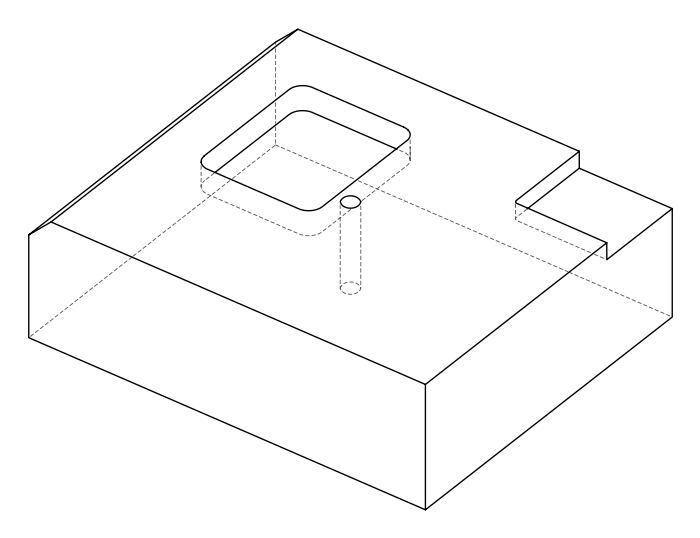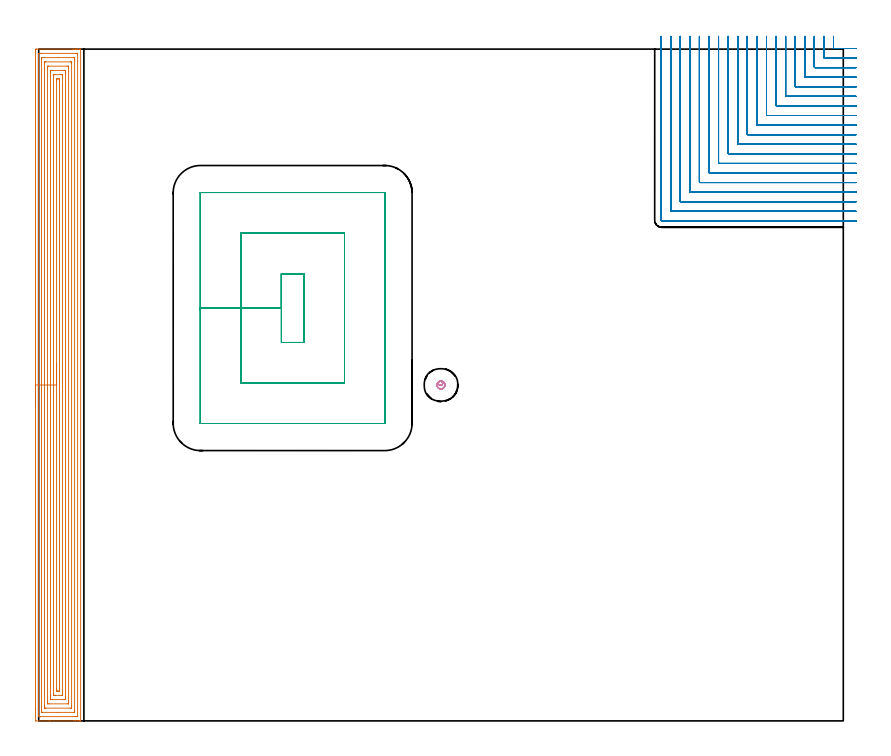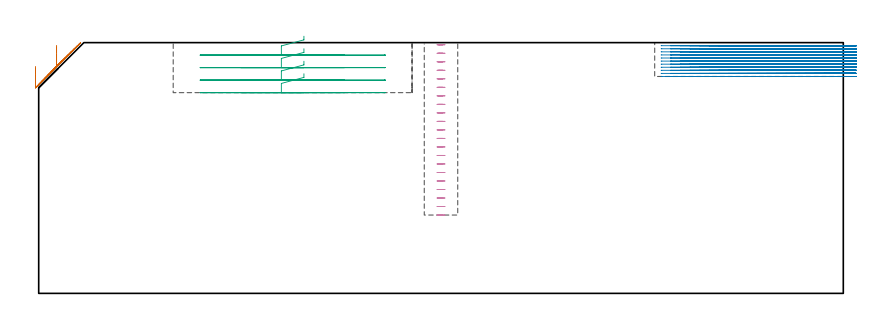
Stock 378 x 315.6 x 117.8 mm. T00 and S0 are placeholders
(PLAN: 4 operations, 3 tool changes, 74 min)
(1 AREA_MILL | FG_CHAMFER_SURFACE | UGT0205_001 | 20.51 min | 70911 mm3)
(2 MILL_CORNER_NOTCH_RECTANGULAR | CORNER_NOTCH_RECTANGULAR | UGT0201_014 | Follow Part, ap 1.5, ae 75% | 45.36 min | 117898 mm3)
(3 MILL_RECTANGULAR_POCKET | POCKET_RECTANGULAR_STRAIGHT | UGT0201_109 | Follow Part, ap 6.35, ae 75% | 6.6 min | 349789 mm3)
(4 MILL_BLIND_HOLE_FROM_SOLID_MATERIAL | STEP1POCKET | NXT0201_011 | Spiral | 1.51 min | 15700 mm3)
(TOOL UGT0205_001 | Chamfer Mill 20 x 3 x 45 deg. | D20 FL50 Z2)
(TOOL UGT0201_014 | End mill 6 mm | D6 FL24 Z4)
(TOOL UGT0201_109 | End Mill 25.4 mm | D25.4 FL25 Z2)
(TOOL NXT0201_011 | ENDMILL 12mm [2P460-1200-NA 1630] | D12 FL38 Z6)
(OP 1 AREA_MILL)
G17 G21 G94 G90
T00 M6
G54
G17 G0 G90 X-1.5 Y147.8 S1061 M3
G43 Z127.8 H0
Z106.6
G94 G1 Y147.838 Z105.728 F250.
Y147.952 Z104.864
Y148.141 Z104.012
Y148.403 Z103.18
Y148.737 Z102.374
Y149.14 Z101.6
Y149.608 Z100.864
Y150.14 Z100.172
Y150.729 Z99.529
Y151.372 Z98.94
Y152.064 Z98.408
Y152.8 Z97.94
Y153.574 Z97.537
Y154.38 Z97.203
Y155.212 Z96.941
Y156.063 Z96.752
Y156.928 Z96.638
Y157.8 Z96.6
Y314.556
X-1.499 Y314.985 Z96.601
X-1.495 Y315.444 Z96.603
X-1.492 Y315.591 Z96.606
X-1.042 Y315.6 Z97.055
X15.989 Z114.085
X16.596 Z114.69
X17.147 Z115.243
X17.478 Z115.574
X18.029 Z116.125
X18.36 Z116.455
X19.023 Z117.123
X19.356 Z117.455
X19.694 Y315.593 Z117.785
X19.697 Y315.592 Z117.788
X19.7 Y315.432 Z117.8
Y0.168
X19.697 Y0.007 Z117.788
X19.694 Y0. Z117.784
X19.356 Z117.455
X19.023 Z117.123
X18.36 Z116.455
X17.147 Z115.243
X16.596 Z114.69
X5.164 Z103.261
X-1.318 Y0.001 Z96.779
X-1.492 Y0.01 Z96.606
X-1.499 Y0.184 Z96.599
X-1.5 Y5.527 Z96.6
Y157.8
X-0.086 Z98.014
X-0.085 Y313.506 Z98.015
X-0.084 Y313.557 Z98.016
X-0.082 Y313.581 Z98.018
X-0.08 Y313.587 Z98.02
X-0.069 Y313.59 Z98.031
X0.328 Y313.598 Z98.428
X0.722 Y313.6 Z98.822
X1.208 Z99.308
X17.478 Y313.599 Z115.578
X17.968 Y313.597 Z116.068
X18.183 Y313.59 Z116.283
X18.279 Y313.571 Z116.379
X18.284 Y313.276 Z116.384
X18.285 Y313.199 Z116.385
Y2.094
X18.284 Y2.043 Z116.384
X18.282 Y2.019 Z116.382
X18.28 Y2.013 Z116.38
X18.268 Y2.01 Z116.368
X17.872 Y2.002 Z115.972
X17.478 Y2. Z115.578
X16.992 Z115.092
X0.722 Y2.001 Z98.822
X0.232 Y2.003 Z98.332
X0.017 Y2.01 Z98.117
X-0.079 Y2.029 Z98.021
X-0.085 Y2.324 Z98.015
Y2.401
X-0.086 Y157.8 Z98.014
X1.328 Z99.428
X1.329 Y310.798 Z99.429
X1.331 Y311.413 Z99.431
X1.334 Y311.552 Z99.434
X1.335 Y311.58 Z99.435
X1.359 Y311.59 Z99.459
X1.423 Y311.597 Z99.523
X1.604 Y311.599 Z99.704
X9.356 Y311.6 Z107.456
X16.596 Y311.599 Z114.696
X16.781 Y311.597 Z114.881
X16.833 Y311.594 Z114.933
X16.861 Y311.59 Z114.961
X16.865 Y311.578 Z114.965
X16.868 Y311.506 Z114.968
X16.87 Y311.413 Z114.97
X16.871 Y311.135 Z114.971
X16.872 Y310.52 Z114.972
X16.871 Y4.801 Z114.971
X16.869 Y4.187 Z114.969
X16.866 Y4.048 Z114.966
X16.865 Y4.02 Z114.965
X16.841 Y4.01 Z114.941
X16.777 Y4.004 Z114.877
X16.596 Y4.001 Z114.696
X8.843 Y4. Z106.943
X1.604 Y4.001 Z99.704
X1.419 Y4.003 Z99.519
X1.367 Y4.006 Z99.467
X1.339 Y4.01 Z99.439
X1.335 Y4.022 Z99.435
X1.332 Y4.094 Z99.432
X1.33 Y4.187 Z99.43
X1.329 Y4.465 Z99.429
X1.328 Y5.08 Z99.428
Y157.8
X2.743 Z100.843
Y308.734
X2.746 Y309.363 Z100.846
X2.75 Y309.574 Z100.85
X2.757 Y309.591 Z100.857
X2.78 Y309.594 Z100.88
X2.833 Y309.598 Z100.933
X2.94 Y309.6 Z101.04
X3.368 Z101.468
X14.859 Z112.959
X15.264 Y309.59 Z113.364
X15.45 Y309.581 Z113.55
X15.452 Y309.474 Z113.552
X15.457 Y308.995 Z113.557
Y6.866
X15.454 Y6.237 Z113.554
X15.45 Y6.025 Z113.55
X15.443 Y6.009 Z113.543
X15.42 Y6.006 Z113.52
X15.367 Y6.002 Z113.467
X15.26 Y6. Z113.36
X14.832 Z112.932
X3.341 Z101.441
X2.936 Y6.01 Z101.036
X2.749 Y6.019 Z100.849
X2.747 Y6.126 Z100.847
X2.743 Y6.605 Z100.843
Y157.8
X4.157 Z102.257
Y307.041
X4.158 Y307.135 Z102.258
X4.164 Y307.322 Z102.264
X4.176 Y307.59 Z102.276
X4.249 Y307.594 Z102.349
X4.488 Y307.599 Z102.588
X13.307 Y307.6 Z111.407
X13.951 Y307.593 Z112.051
X14.035 Y307.59 Z112.135
X14.041 Y307.229 Z112.141
X14.043 Y307.041 Z112.143
Y8.559
X14.042 Y8.465 Z112.142
X14.036 Y8.278 Z112.136
X14.024 Y8.01 Z112.124
X13.951 Y8.006 Z112.051
X13.712 Y8.001 Z111.812
X4.893 Y8. Z102.993
X4.249 Y8.007 Z102.349
X4.164 Y8.01 Z102.264
X4.159 Y8.371 Z102.259
X4.157 Y8.559 Z102.257
Y157.8
X5.571 Z103.671
Y304.268
X5.573 Y304.714 Z103.673
X5.578 Y305.161 Z103.678
X5.587 Y305.593 Z103.687
X6.013 Y305.597 Z104.113
X6.462 Y305.6 Z104.562
X11.754 Y305.599 Z109.854
X12.187 Y305.595 Z110.287
X12.613 Y305.59 Z110.713
X12.622 Y305.161 Z110.722
X12.627 Y304.716 Z110.727
X12.629 Y304.268 Z110.729
Y303.82
Y11.332
X12.627 Y10.886 Z110.727
X12.622 Y10.439 Z110.722
X12.613 Y10.007 Z110.713
X12.187 Y10.003 Z110.287
X11.737 Y10. Z109.837
X6.446 Y10.001 Z104.546
X6.013 Y10.004 Z104.113
X5.587 Y10.01 Z103.687
X5.578 Y10.439 Z103.678
X5.573 Y10.884 Z103.673
X5.571 Y11.332 Z103.671
Y11.779
Y157.8
X6.985 Z105.085
X6.986 Y303.284 Z105.086
X6.987 Y303.375 Z105.087
X6.992 Y303.574 Z105.092
X6.994 Y303.59 Z105.094
X7.067 Y303.595 Z105.167
X7.185 Y303.598 Z105.285
X7.333 Y303.6 Z105.433
X7.555 Z105.655
X10.201 Z108.301
X11.083 Z109.183
X11.163 Y303.598 Z109.263
X11.184 Y303.595 Z109.284
X11.202 Y303.591 Z109.302
X11.208 Y303.559 Z109.308
X11.213 Y303.468 Z109.313
X11.214 Y303.375 Z109.314
Y12.316
X11.213 Y12.225 Z109.313
X11.208 Y12.026 Z109.308
X11.206 Y12.01 Z109.306
X11.133 Y12.005 Z109.233
X11.015 Y12.002 Z109.115
X10.867 Y12. Z108.967
X10.645 Z108.745
X7.999 Z106.099
X7.117 Z105.217
X7.037 Y12.002 Z105.137
X7.016 Y12.005 Z105.116
X6.998 Y12.009 Z105.098
X6.992 Y12.041 Z105.092
X6.987 Y12.132 Z105.087
X6.986 Y12.225 Z105.086
X6.985 Y157.8 Z105.085
X8.4 Z106.5
Y300.696
X8.401 Y300.957 Z106.501
X8.407 Y301.589 Z106.507
X8.648 Y301.6 Z106.748
X8.659 Z106.759
X9.53 Z107.63
X9.541 Z107.641
X9.793 Y301.589 Z107.893
X9.797 Y301.329 Z107.897
X9.8 Y300.696 Z107.9
Y300.433
Y14.904
X9.799 Y14.643 Z107.899
X9.793 Y14.011 Z107.893
X9.552 Y14. Z107.652
X9.541 Z107.641
X8.67 Z106.77
X8.659 Z106.759
X8.407 Y14.011 Z106.507
X8.402 Y14.271 Z106.502
X8.4 Y14.904 Z106.5
X8.399 Y15.167 Z106.499
X8.4 Y157.8 Z106.5
Y158.672 Z106.538
Y159.536 Z106.651
Y160.388 Z106.84
Y161.22 Z107.103
Y162.026 Z107.436
Y162.8 Z107.839
Y163.536 Z108.308
Y164.228 Z108.839
Y164.871 Z109.428
Y165.46 Z110.072
Y165.991 Z110.764
Y166.46 Z111.5
Y166.863 Z112.273
Y167.197 Z113.079
Y167.459 Z113.911
Y167.648 Z114.763
Y167.762 Z115.628
Y167.8 Z116.5
G0 Z127.8
M5
M2
(OP 2 MILL_CORNER_NOTCH_RECTANGULAR)
G17 G21 G94 G90
T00 M6
G54
G17 G0 G90 X373.4 Y321.6 S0 M3
G43 Z127.8 H0
Z116.354
G94 G1 Y318.6 F250.
Y316.195 F500.
G3 X373.695 Y315.9 R0.3
G1 X380.985
X383.985 F250.
G0 Z127.8
X368.9 Y321.6
Z116.354
G1 Y318.6
Y311.695 F500.
G3 X369.195 Y311.4 R0.3
G1 X381.
X384. F250.
G0 Z127.8
X364.4 Y321.6
Z116.354
G1 Y318.6
Y307.195 F500.
G3 X364.695 Y306.9 R0.3
G1 X381.
X384. F250.
G0 Z127.8
X359.9 Y321.6
Z116.354
G1 Y318.6
Y302.695 F500.
G3 X360.195 Y302.4 R0.3
G1 X381.
X384. F250.
G0 Z127.8
X355.4 Y321.6
Z116.354
G1 Y318.6
Y298.196 F500.
G3 X355.696 Y297.9 R0.3
G1 X381.
X384. F250.
G0 Z127.8
X350.9 Y321.6
Z116.354
G1 Y318.6
Y293.696 F500.
G3 X351.196 Y293.4 R0.3
G1 X381.
X384. F250.
G0 Z127.8
X346.4 Y321.6
Z116.354
G1 Y318.6
Y289.196 F500.
G3 X346.696 Y288.9 R0.3
G1 X381.
X384. F250.
G0 Z127.8
X341.9 Y321.6
Z116.354
G1 Y318.6
Y284.696 F500.
G3 X342.196 Y284.4 R0.3
G1 X381.
X384. F250.
G0 Z127.8
X337.4 Y321.6
Z116.354
G1 Y318.6
Y280.196 F500.
G3 X337.696 Y279.9 R0.3
G1 X381.
X384. F250.
G0 Z127.8
X332.9 Y321.6
Z116.354
G1 Y318.6
Y275.696 F500.
G3 X333.196 Y275.4 R0.3
G1 X381.
X384. F250.
G0 Z127.8
X328.4 Y321.6
Z116.354
G1 Y318.6
Y271.197 F500.
G3 X328.697 Y270.9 R0.3
G1 X381.
X384. F250.
G0 Z127.8
X323.9 Y321.6
Z116.354
G1 Y318.6
Y266.697 F500.
G3 X324.197 Y266.4 R0.3
G1 X381.
X384. F250.
G0 Z127.8
X319.4 Y321.6
Z116.354
G1 Y318.6
Y262.197 F500.
G3 X319.697 Y261.9 R0.3
G1 X381.
X384. F250.
G0 Z127.8
X314.9 Y321.6
Z116.354
G1 Y318.6
Y257.697 F500.
G3 X315.197 Y257.4 R0.3
G1 X381.
X384. F250.
G0 Z127.8
X310.4 Y321.6
Z116.354
G1 Y318.6
Y253.197 F500.
G3 X310.697 Y252.9 R0.3
G1 X381.
X384. F250.
G0 Z127.8
X305.9 Y321.6
Z116.354
G1 Y318.6
Y248.697 F500.
G3 X306.197 Y248.4 R0.3
G1 X381.
X384. F250.
G0 Z127.8
X301.4 Y321.6
Z116.354
G1 Y318.6
Y244.197 F500.
G3 X301.697 Y243.9 R0.3
G1 X381.
X384. F250.
G0 Z127.8
X296.9 Y321.6
Z116.354
G1 Y318.6
Y239.697 F500.
G3 X297.197 Y239.4 R0.3
G1 X381.
X384. F250.
G0 Z127.8
X292.4 Y321.6
Z116.354
G1 Y318.6
Y235.198 F500.
G3 X292.698 Y234.9 R0.3
G1 X381.
X384. F250.
G0 Z127.8
X373.4 Y321.6
Z114.909
G1 Y318.6
Y316.195 F500.
G3 X373.695 Y315.9 R0.3
G1 X380.985
X383.985 F250.
G0 Z127.8
X368.9 Y321.6
Z114.909
G1 Y318.6
Y311.695 F500.
G3 X369.195 Y311.4 R0.3
G1 X381.
X384. F250.
G0 Z127.8
X364.4 Y321.6
Z114.909
G1 Y318.6
Y307.195 F500.
G3 X364.695 Y306.9 R0.3
G1 X381.
X384. F250.
G0 Z127.8
X359.9 Y321.6
Z114.909
G1 Y318.6
Y302.695 F500.
G3 X360.195 Y302.4 R0.3
G1 X381.
X384. F250.
G0 Z127.8
X355.4 Y321.6
Z114.909
G1 Y318.6
Y298.196 F500.
G3 X355.696 Y297.9 R0.3
G1 X381.
X384. F250.
G0 Z127.8
X350.9 Y321.6
Z114.909
G1 Y318.6
Y293.696 F500.
G3 X351.196 Y293.4 R0.3
G1 X381.
X384. F250.
G0 Z127.8
X346.4 Y321.6
Z114.909
G1 Y318.6
Y289.196 F500.
G3 X346.696 Y288.9 R0.3
G1 X381.
X384. F250.
G0 Z127.8
X341.9 Y321.6
Z114.909
G1 Y318.6
Y284.696 F500.
G3 X342.196 Y284.4 R0.3
G1 X381.
X384. F250.
G0 Z127.8
X337.4 Y321.6
Z114.909
G1 Y318.6
Y280.196 F500.
G3 X337.696 Y279.9 R0.3
G1 X381.
X384. F250.
G0 Z127.8
X332.9 Y321.6
Z114.909
G1 Y318.6
Y275.696 F500.
G3 X333.196 Y275.4 R0.3
G1 X381.
X384. F250.
G0 Z127.8
X328.4 Y321.6
Z114.909
G1 Y318.6
Y271.197 F500.
G3 X328.697 Y270.9 R0.3
G1 X381.
X384. F250.
G0 Z127.8
X323.9 Y321.6
Z114.909
G1 Y318.6
Y266.697 F500.
G3 X324.197 Y266.4 R0.3
G1 X381.
X384. F250.
G0 Z127.8
X319.4 Y321.6
Z114.909
G1 Y318.6
Y262.197 F500.
G3 X319.697 Y261.9 R0.3
G1 X381.
X384. F250.
G0 Z127.8
X314.9 Y321.6
Z114.909
G1 Y318.6
Y257.697 F500.
G3 X315.197 Y257.4 R0.3
G1 X381.
X384. F250.
G0 Z127.8
X310.4 Y321.6
Z114.909
G1 Y318.6
Y253.197 F500.
G3 X310.697 Y252.9 R0.3
G1 X381.
X384. F250.
G0 Z127.8
X305.9 Y321.6
Z114.909
G1 Y318.6
Y248.697 F500.
G3 X306.197 Y248.4 R0.3
G1 X381.
X384. F250.
G0 Z127.8
X301.4 Y321.6
Z114.909
G1 Y318.6
Y244.197 F500.
G3 X301.697 Y243.9 R0.3
G1 X381.
X384. F250.
G0 Z127.8
X296.9 Y321.6
Z114.909
G1 Y318.6
Y239.697 F500.
G3 X297.197 Y239.4 R0.3
G1 X381.
X384. F250.
G0 Z127.8
X292.4 Y321.6
Z114.909
G1 Y318.6
Y235.198 F500.
G3 X292.698 Y234.9 R0.3
G1 X381.
X384. F250.
G0 Z127.8
X373.4 Y321.6
Z113.464
G1 Y318.6
Y316.195 F500.
G3 X373.695 Y315.9 R0.3
G1 X380.985
X383.985 F250.
G0 Z127.8
X368.9 Y321.6
Z113.464
G1 Y318.6
Y311.695 F500.
G3 X369.195 Y311.4 R0.3
G1 X381.
X384. F250.
G0 Z127.8
X364.4 Y321.6
Z113.464
G1 Y318.6
Y307.195 F500.
G3 X364.695 Y306.9 R0.3
G1 X381.
X384. F250.
G0 Z127.8
X359.9 Y321.6
Z113.464
G1 Y318.6
Y302.695 F500.
G3 X360.195 Y302.4 R0.3
G1 X381.
X384. F250.
G0 Z127.8
X355.4 Y321.6
Z113.464
G1 Y318.6
Y298.196 F500.
G3 X355.696 Y297.9 R0.3
G1 X381.
X384. F250.
G0 Z127.8
X350.9 Y321.6
Z113.464
G1 Y318.6
Y293.696 F500.
G3 X351.196 Y293.4 R0.3
G1 X381.
X384. F250.
G0 Z127.8
X346.4 Y321.6
Z113.464
G1 Y318.6
Y289.196 F500.
G3 X346.696 Y288.9 R0.3
G1 X381.
X384. F250.
G0 Z127.8
X341.9 Y321.6
Z113.464
G1 Y318.6
Y284.696 F500.
G3 X342.196 Y284.4 R0.3
G1 X381.
X384. F250.
G0 Z127.8
X337.4 Y321.6
Z113.464
G1 Y318.6
Y280.196 F500.
G3 X337.696 Y279.9 R0.3
G1 X381.
X384. F250.
G0 Z127.8
X332.9 Y321.6
Z113.464
G1 Y318.6
Y275.696 F500.
G3 X333.196 Y275.4 R0.3
G1 X381.
X384. F250.
G0 Z127.8
X328.4 Y321.6
Z113.464
G1 Y318.6
Y271.197 F500.
G3 X328.697 Y270.9 R0.3
G1 X381.
X384. F250.
G0 Z127.8
X323.9 Y321.6
Z113.464
G1 Y318.6
Y266.697 F500.
G3 X324.197 Y266.4 R0.3
G1 X381.
X384. F250.
G0 Z127.8
X319.4 Y321.6
Z113.464
G1 Y318.6
Y262.197 F500.
G3 X319.697 Y261.9 R0.3
G1 X381.
X384. F250.
G0 Z127.8
X314.9 Y321.6
Z113.464
G1 Y318.6
Y257.697 F500.
G3 X315.197 Y257.4 R0.3
G1 X381.
X384. F250.
G0 Z127.8
X310.4 Y321.6
Z113.464
G1 Y318.6
Y253.197 F500.
G3 X310.697 Y252.9 R0.3
G1 X381.
X384. F250.
G0 Z127.8
X305.9 Y321.6
Z113.464
G1 Y318.6
Y248.697 F500.
G3 X306.197 Y248.4 R0.3
G1 X381.
X384. F250.
G0 Z127.8
X301.4 Y321.6
Z113.464
G1 Y318.6
Y244.197 F500.
G3 X301.697 Y243.9 R0.3
G1 X381.
X384. F250.
G0 Z127.8
X296.9 Y321.6
Z113.464
G1 Y318.6
Y239.697 F500.
G3 X297.197 Y239.4 R0.3
G1 X381.
X384. F250.
G0 Z127.8
X292.4 Y321.6
Z113.464
G1 Y318.6
Y235.198 F500.
G3 X292.698 Y234.9 R0.3
G1 X381.
X384. F250.
G0 Z127.8
X373.4 Y321.6
Z112.018
G1 Y318.6
Y316.195 F500.
G3 X373.695 Y315.9 R0.3
G1 X380.985
X383.985 F250.
G0 Z127.8
X368.9 Y321.6
Z112.018
G1 Y318.6
Y311.695 F500.
G3 X369.195 Y311.4 R0.3
G1 X381.
X384. F250.
G0 Z127.8
X364.4 Y321.6
Z112.018
G1 Y318.6
Y307.195 F500.
G3 X364.695 Y306.9 R0.3
G1 X381.
X384. F250.
G0 Z127.8
X359.9 Y321.6
Z112.018
G1 Y318.6
Y302.695 F500.
G3 X360.195 Y302.4 R0.3
G1 X381.
X384. F250.
G0 Z127.8
X355.4 Y321.6
Z112.018
G1 Y318.6
Y298.196 F500.
G3 X355.696 Y297.9 R0.3
G1 X381.
X384. F250.
G0 Z127.8
X350.9 Y321.6
Z112.018
G1 Y318.6
Y293.696 F500.
G3 X351.196 Y293.4 R0.3
G1 X381.
X384. F250.
G0 Z127.8
X346.4 Y321.6
Z112.018
G1 Y318.6
Y289.196 F500.
G3 X346.696 Y288.9 R0.3
G1 X381.
X384. F250.
G0 Z127.8
X341.9 Y321.6
Z112.018
G1 Y318.6
Y284.696 F500.
G3 X342.196 Y284.4 R0.3
G1 X381.
X384. F250.
G0 Z127.8
X337.4 Y321.6
Z112.018
G1 Y318.6
Y280.196 F500.
G3 X337.696 Y279.9 R0.3
G1 X381.
X384. F250.
G0 Z127.8
X332.9 Y321.6
Z112.018
G1 Y318.6
Y275.696 F500.
G3 X333.196 Y275.4 R0.3
G1 X381.
X384. F250.
G0 Z127.8
X328.4 Y321.6
Z112.018
G1 Y318.6
Y271.197 F500.
G3 X328.697 Y270.9 R0.3
G1 X381.
X384. F250.
G0 Z127.8
X323.9 Y321.6
Z112.018
G1 Y318.6
Y266.697 F500.
G3 X324.197 Y266.4 R0.3
G1 X381.
X384. F250.
G0 Z127.8
X319.4 Y321.6
Z112.018
G1 Y318.6
Y262.197 F500.
G3 X319.697 Y261.9 R0.3
G1 X381.
X384. F250.
G0 Z127.8
X314.9 Y321.6
Z112.018
G1 Y318.6
Y257.697 F500.
G3 X315.197 Y257.4 R0.3
G1 X381.
X384. F250.
G0 Z127.8
X310.4 Y321.6
Z112.018
G1 Y318.6
Y253.197 F500.
G3 X310.697 Y252.9 R0.3
G1 X381.
X384. F250.
G0 Z127.8
X305.9 Y321.6
Z112.018
G1 Y318.6
Y248.697 F500.
G3 X306.197 Y248.4 R0.3
G1 X381.
X384. F250.
G0 Z127.8
X301.4 Y321.6
Z112.018
G1 Y318.6
Y244.197 F500.
G3 X301.697 Y243.9 R0.3
G1 X381.
X384. F250.
G0 Z127.8
X296.9 Y321.6
Z112.018
G1 Y318.6
Y239.697 F500.
G3 X297.197 Y239.4 R0.3
G1 X381.
X384. F250.
G0 Z127.8
X292.4 Y321.6
Z112.018
G1 Y318.6
Y235.198 F500.
G3 X292.698 Y234.9 R0.3
G1 X381.
X384. F250.
G0 Z127.8
X373.4 Y321.6
Z110.573
G1 Y318.6
Y316.195 F500.
G3 X373.695 Y315.9 R0.3
G1 X380.985
X383.985 F250.
G0 Z127.8
X368.9 Y321.6
Z110.573
G1 Y318.6
Y311.695 F500.
G3 X369.195 Y311.4 R0.3
G1 X381.
X384. F250.
G0 Z127.8
X364.4 Y321.6
Z110.573
G1 Y318.6
Y307.195 F500.
G3 X364.695 Y306.9 R0.3
G1 X381.
X384. F250.
G0 Z127.8
X359.9 Y321.6
Z110.573
G1 Y318.6
Y302.695 F500.
G3 X360.195 Y302.4 R0.3
G1 X381.
X384. F250.
G0 Z127.8
X355.4 Y321.6
Z110.573
G1 Y318.6
Y298.196 F500.
G3 X355.696 Y297.9 R0.3
G1 X381.
X384. F250.
G0 Z127.8
X350.9 Y321.6
Z110.573
G1 Y318.6
Y293.696 F500.
G3 X351.196 Y293.4 R0.3
G1 X381.
X384. F250.
G0 Z127.8
X346.4 Y321.6
Z110.573
G1 Y318.6
Y289.196 F500.
G3 X346.696 Y288.9 R0.3
G1 X381.
X384. F250.
G0 Z127.8
X341.9 Y321.6
Z110.573
G1 Y318.6
Y284.696 F500.
G3 X342.196 Y284.4 R0.3
G1 X381.
X384. F250.
G0 Z127.8
X337.4 Y321.6
Z110.573
G1 Y318.6
Y280.196 F500.
G3 X337.696 Y279.9 R0.3
G1 X381.
X384. F250.
G0 Z127.8
X332.9 Y321.6
Z110.573
G1 Y318.6
Y275.696 F500.
G3 X333.196 Y275.4 R0.3
G1 X381.
X384. F250.
G0 Z127.8
X328.4 Y321.6
Z110.573
G1 Y318.6
Y271.197 F500.
G3 X328.697 Y270.9 R0.3
G1 X381.
X384. F250.
G0 Z127.8
X323.9 Y321.6
Z110.573
G1 Y318.6
Y266.697 F500.
G3 X324.197 Y266.4 R0.3
G1 X381.
X384. F250.
G0 Z127.8
X319.4 Y321.6
Z110.573
G1 Y318.6
Y262.197 F500.
G3 X319.697 Y261.9 R0.3
G1 X381.
X384. F250.
G0 Z127.8
X314.9 Y321.6
Z110.573
G1 Y318.6
Y257.697 F500.
G3 X315.197 Y257.4 R0.3
G1 X381.
X384. F250.
G0 Z127.8
X310.4 Y321.6
Z110.573
G1 Y318.6
Y253.197 F500.
G3 X310.697 Y252.9 R0.3
G1 X381.
X384. F250.
G0 Z127.8
X305.9 Y321.6
Z110.573
G1 Y318.6
Y248.697 F500.
G3 X306.197 Y248.4 R0.3
G1 X381.
X384. F250.
G0 Z127.8
X301.4 Y321.6
Z110.573
G1 Y318.6
Y244.197 F500.
G3 X301.697 Y243.9 R0.3
G1 X381.
X384. F250.
G0 Z127.8
X296.9 Y321.6
Z110.573
G1 Y318.6
Y239.697 F500.
G3 X297.197 Y239.4 R0.3
G1 X381.
X384. F250.
G0 Z127.8
X292.4 Y321.6
Z110.573
G1 Y318.6
Y235.198 F500.
G3 X292.698 Y234.9 R0.3
G1 X381.
X384. F250.
G0 Z127.8
X373.4 Y321.6
Z109.127
G1 Y318.6
Y316.195 F500.
G3 X373.695 Y315.9 R0.3
G1 X380.985
X383.985 F250.
G0 Z127.8
X368.9 Y321.6
Z109.127
G1 Y318.6
Y311.695 F500.
G3 X369.195 Y311.4 R0.3
G1 X381.
X384. F250.
G0 Z127.8
X364.4 Y321.6
Z109.127
G1 Y318.6
Y307.195 F500.
G3 X364.695 Y306.9 R0.3
G1 X381.
X384. F250.
G0 Z127.8
X359.9 Y321.6
Z109.127
G1 Y318.6
Y302.695 F500.
G3 X360.195 Y302.4 R0.3
G1 X381.
X384. F250.
G0 Z127.8
X355.4 Y321.6
Z109.127
G1 Y318.6
Y298.196 F500.
G3 X355.696 Y297.9 R0.3
G1 X381.
X384. F250.
G0 Z127.8
X350.9 Y321.6
Z109.127
G1 Y318.6
Y293.696 F500.
G3 X351.196 Y293.4 R0.3
G1 X381.
X384. F250.
G0 Z127.8
X346.4 Y321.6
Z109.127
G1 Y318.6
Y289.196 F500.
G3 X346.696 Y288.9 R0.3
G1 X381.
X384. F250.
G0 Z127.8
X341.9 Y321.6
Z109.127
G1 Y318.6
Y284.696 F500.
G3 X342.196 Y284.4 R0.3
G1 X381.
X384. F250.
G0 Z127.8
X337.4 Y321.6
Z109.127
G1 Y318.6
Y280.196 F500.
G3 X337.696 Y279.9 R0.3
G1 X381.
X384. F250.
G0 Z127.8
X332.9 Y321.6
Z109.127
G1 Y318.6
Y275.696 F500.
G3 X333.196 Y275.4 R0.3
G1 X381.
X384. F250.
G0 Z127.8
X328.4 Y321.6
Z109.127
G1 Y318.6
Y271.197 F500.
G3 X328.697 Y270.9 R0.3
G1 X381.
X384. F250.
G0 Z127.8
X323.9 Y321.6
Z109.127
G1 Y318.6
Y266.697 F500.
G3 X324.197 Y266.4 R0.3
G1 X381.
X384. F250.
G0 Z127.8
X319.4 Y321.6
Z109.127
G1 Y318.6
Y262.197 F500.
G3 X319.697 Y261.9 R0.3
G1 X381.
X384. F250.
G0 Z127.8
X314.9 Y321.6
Z109.127
G1 Y318.6
Y257.697 F500.
G3 X315.197 Y257.4 R0.3
G1 X381.
X384. F250.
G0 Z127.8
X310.4 Y321.6
Z109.127
G1 Y318.6
Y253.197 F500.
G3 X310.697 Y252.9 R0.3
G1 X381.
X384. F250.
G0 Z127.8
X305.9 Y321.6
Z109.127
G1 Y318.6
Y248.697 F500.
G3 X306.197 Y248.4 R0.3
G1 X381.
X384. F250.
G0 Z127.8
X301.4 Y321.6
Z109.127
G1 Y318.6
Y244.197 F500.
G3 X301.697 Y243.9 R0.3
G1 X381.
X384. F250.
G0 Z127.8
X296.9 Y321.6
Z109.127
G1 Y318.6
Y239.697 F500.
G3 X297.197 Y239.4 R0.3
G1 X381.
X384. F250.
G0 Z127.8
X292.4 Y321.6
Z109.127
G1 Y318.6
Y235.198 F500.
G3 X292.698 Y234.9 R0.3
G1 X381.
X384. F250.
G0 Z127.8
X373.4 Y321.6
Z107.682
G1 Y318.6
Y316.195 F500.
G3 X373.695 Y315.9 R0.3
G1 X380.985
X383.985 F250.
G0 Z127.8
X368.9 Y321.6
Z107.682
G1 Y318.6
Y311.695 F500.
G3 X369.195 Y311.4 R0.3
G1 X381.
X384. F250.
G0 Z127.8
X364.4 Y321.6
Z107.682
G1 Y318.6
Y307.195 F500.
G3 X364.695 Y306.9 R0.3
G1 X381.
X384. F250.
G0 Z127.8
X359.9 Y321.6
Z107.682
G1 Y318.6
Y302.695 F500.
G3 X360.195 Y302.4 R0.3
G1 X381.
X384. F250.
G0 Z127.8
X355.4 Y321.6
Z107.682
G1 Y318.6
Y298.196 F500.
G3 X355.696 Y297.9 R0.3
G1 X381.
X384. F250.
G0 Z127.8
X350.9 Y321.6
Z107.682
G1 Y318.6
Y293.696 F500.
G3 X351.196 Y293.4 R0.3
G1 X381.
X384. F250.
G0 Z127.8
X346.4 Y321.6
Z107.682
G1 Y318.6
Y289.196 F500.
G3 X346.696 Y288.9 R0.3
G1 X381.
X384. F250.
G0 Z127.8
X341.9 Y321.6
Z107.682
G1 Y318.6
Y284.696 F500.
G3 X342.196 Y284.4 R0.3
G1 X381.
X384. F250.
G0 Z127.8
X337.4 Y321.6
Z107.682
G1 Y318.6
Y280.196 F500.
G3 X337.696 Y279.9 R0.3
G1 X381.
X384. F250.
G0 Z127.8
X332.9 Y321.6
Z107.682
G1 Y318.6
Y275.696 F500.
G3 X333.196 Y275.4 R0.3
G1 X381.
X384. F250.
G0 Z127.8
X328.4 Y321.6
Z107.682
G1 Y318.6
Y271.197 F500.
G3 X328.697 Y270.9 R0.3
G1 X381.
X384. F250.
G0 Z127.8
X323.9 Y321.6
Z107.682
G1 Y318.6
Y266.697 F500.
G3 X324.197 Y266.4 R0.3
G1 X381.
X384. F250.
G0 Z127.8
X319.4 Y321.6
Z107.682
G1 Y318.6
Y262.197 F500.
G3 X319.697 Y261.9 R0.3
G1 X381.
X384. F250.
G0 Z127.8
X314.9 Y321.6
Z107.682
G1 Y318.6
Y257.697 F500.
G3 X315.197 Y257.4 R0.3
G1 X381.
X384. F250.
G0 Z127.8
X310.4 Y321.6
Z107.682
G1 Y318.6
Y253.197 F500.
G3 X310.697 Y252.9 R0.3
G1 X381.
X384. F250.
G0 Z127.8
X305.9 Y321.6
Z107.682
G1 Y318.6
Y248.697 F500.
G3 X306.197 Y248.4 R0.3
G1 X381.
X384. F250.
G0 Z127.8
X301.4 Y321.6
Z107.682
G1 Y318.6
Y244.197 F500.
G3 X301.697 Y243.9 R0.3
G1 X381.
X384. F250.
G0 Z127.8
X296.9 Y321.6
Z107.682
G1 Y318.6
Y239.697 F500.
G3 X297.197 Y239.4 R0.3
G1 X381.
X384. F250.
G0 Z127.8
X292.4 Y321.6
Z107.682
G1 Y318.6
Y235.198 F500.
G3 X292.698 Y234.9 R0.3
G1 X381.
X384. F250.
G0 Z127.8
X373.4 Y321.6
Z106.236
G1 Y318.6
Y316.195 F500.
G3 X373.695 Y315.9 R0.3
G1 X380.985
X383.985 F250.
G0 Z127.8
X368.9 Y321.6
Z106.236
G1 Y318.6
Y311.695 F500.
G3 X369.195 Y311.4 R0.3
G1 X381.
X384. F250.
G0 Z127.8
X364.4 Y321.6
Z106.236
G1 Y318.6
Y307.195 F500.
G3 X364.695 Y306.9 R0.3
G1 X381.
X384. F250.
G0 Z127.8
X359.9 Y321.6
Z106.236
G1 Y318.6
Y302.695 F500.
G3 X360.195 Y302.4 R0.3
G1 X381.
X384. F250.
G0 Z127.8
X355.4 Y321.6
Z106.236
G1 Y318.6
Y298.196 F500.
G3 X355.696 Y297.9 R0.3
G1 X381.
X384. F250.
G0 Z127.8
X350.9 Y321.6
Z106.236
G1 Y318.6
Y293.696 F500.
G3 X351.196 Y293.4 R0.3
G1 X381.
X384. F250.
G0 Z127.8
X346.4 Y321.6
Z106.236
G1 Y318.6
Y289.196 F500.
G3 X346.696 Y288.9 R0.3
G1 X381.
X384. F250.
G0 Z127.8
X341.9 Y321.6
Z106.236
G1 Y318.6
Y284.696 F500.
G3 X342.196 Y284.4 R0.3
G1 X381.
X384. F250.
G0 Z127.8
X337.4 Y321.6
Z106.236
G1 Y318.6
Y280.196 F500.
G3 X337.696 Y279.9 R0.3
G1 X381.
X384. F250.
G0 Z127.8
X332.9 Y321.6
Z106.236
G1 Y318.6
Y275.696 F500.
G3 X333.196 Y275.4 R0.3
G1 X381.
X384. F250.
G0 Z127.8
X328.4 Y321.6
Z106.236
G1 Y318.6
Y271.197 F500.
G3 X328.697 Y270.9 R0.3
G1 X381.
X384. F250.
G0 Z127.8
X323.9 Y321.6
Z106.236
G1 Y318.6
Y266.697 F500.
G3 X324.197 Y266.4 R0.3
G1 X381.
X384. F250.
G0 Z127.8
X319.4 Y321.6
Z106.236
G1 Y318.6
Y262.197 F500.
G3 X319.697 Y261.9 R0.3
G1 X381.
X384. F250.
G0 Z127.8
X314.9 Y321.6
Z106.236
G1 Y318.6
Y257.697 F500.
G3 X315.197 Y257.4 R0.3
G1 X381.
X384. F250.
G0 Z127.8
X310.4 Y321.6
Z106.236
G1 Y318.6
Y253.197 F500.
G3 X310.697 Y252.9 R0.3
G1 X381.
X384. F250.
G0 Z127.8
X305.9 Y321.6
Z106.236
G1 Y318.6
Y248.697 F500.
G3 X306.197 Y248.4 R0.3
G1 X381.
X384. F250.
G0 Z127.8
X301.4 Y321.6
Z106.236
G1 Y318.6
Y244.197 F500.
G3 X301.697 Y243.9 R0.3
G1 X381.
X384. F250.
G0 Z127.8
X296.9 Y321.6
Z106.236
G1 Y318.6
Y239.697 F500.
G3 X297.197 Y239.4 R0.3
G1 X381.
X384. F250.
G0 Z127.8
X292.4 Y321.6
Z106.236
G1 Y318.6
Y235.198 F500.
G3 X292.698 Y234.9 R0.3
G1 X381.
X384. F250.
G0 Z127.8
X373.4 Y321.6
Z104.791
G1 Y318.6
Y316.195 F500.
G3 X373.695 Y315.9 R0.3
G1 X380.985
X383.985 F250.
G0 Z127.8
X368.9 Y321.6
Z104.791
G1 Y318.6
Y311.695 F500.
G3 X369.195 Y311.4 R0.3
G1 X381.
X384. F250.
G0 Z127.8
X364.4 Y321.6
Z104.791
G1 Y318.6
Y307.195 F500.
G3 X364.695 Y306.9 R0.3
G1 X381.
X384. F250.
G0 Z127.8
X359.9 Y321.6
Z104.791
G1 Y318.6
Y302.695 F500.
G3 X360.195 Y302.4 R0.3
G1 X381.
X384. F250.
G0 Z127.8
X355.4 Y321.6
Z104.791
G1 Y318.6
Y298.196 F500.
G3 X355.696 Y297.9 R0.3
G1 X381.
X384. F250.
G0 Z127.8
X350.9 Y321.6
Z104.791
G1 Y318.6
Y293.696 F500.
G3 X351.196 Y293.4 R0.3
G1 X381.
X384. F250.
G0 Z127.8
X346.4 Y321.6
Z104.791
G1 Y318.6
Y289.196 F500.
G3 X346.696 Y288.9 R0.3
G1 X381.
X384. F250.
G0 Z127.8
X341.9 Y321.6
Z104.791
G1 Y318.6
Y284.696 F500.
G3 X342.196 Y284.4 R0.3
G1 X381.
X384. F250.
G0 Z127.8
X337.4 Y321.6
Z104.791
G1 Y318.6
Y280.196 F500.
G3 X337.696 Y279.9 R0.3
G1 X381.
X384. F250.
G0 Z127.8
X332.9 Y321.6
Z104.791
G1 Y318.6
Y275.696 F500.
G3 X333.196 Y275.4 R0.3
G1 X381.
X384. F250.
G0 Z127.8
X328.4 Y321.6
Z104.791
G1 Y318.6
Y271.197 F500.
G3 X328.697 Y270.9 R0.3
G1 X381.
X384. F250.
G0 Z127.8
X323.9 Y321.6
Z104.791
G1 Y318.6
Y266.697 F500.
G3 X324.197 Y266.4 R0.3
G1 X381.
X384. F250.
G0 Z127.8
X319.4 Y321.6
Z104.791
G1 Y318.6
Y262.197 F500.
G3 X319.697 Y261.9 R0.3
G1 X381.
X384. F250.
G0 Z127.8
X314.9 Y321.6
Z104.791
G1 Y318.6
Y257.697 F500.
G3 X315.197 Y257.4 R0.3
G1 X381.
X384. F250.
G0 Z127.8
X310.4 Y321.6
Z104.791
G1 Y318.6
Y253.197 F500.
G3 X310.697 Y252.9 R0.3
G1 X381.
X384. F250.
G0 Z127.8
X305.9 Y321.6
Z104.791
G1 Y318.6
Y248.697 F500.
G3 X306.197 Y248.4 R0.3
G1 X381.
X384. F250.
G0 Z127.8
X301.4 Y321.6
Z104.791
G1 Y318.6
Y244.197 F500.
G3 X301.697 Y243.9 R0.3
G1 X381.
X384. F250.
G0 Z127.8
X296.9 Y321.6
Z104.791
G1 Y318.6
Y239.697 F500.
G3 X297.197 Y239.4 R0.3
G1 X381.
X384. F250.
G0 Z127.8
X292.4 Y321.6
Z104.791
G1 Y318.6
Y235.198 F500.
G3 X292.698 Y234.9 R0.3
G1 X381.
X384. F250.
G0 Z127.8
X373.4 Y321.6
Z103.345
G1 Y318.6
Y316.195 F500.
G3 X373.695 Y315.9 R0.3
G1 X380.985
X383.985 F250.
G0 Z127.8
X368.9 Y321.6
Z103.345
G1 Y318.6
Y311.695 F500.
G3 X369.195 Y311.4 R0.3
G1 X381.
X384. F250.
G0 Z127.8
X364.4 Y321.6
Z103.345
G1 Y318.6
Y307.195 F500.
G3 X364.695 Y306.9 R0.3
G1 X381.
X384. F250.
G0 Z127.8
X359.9 Y321.6
Z103.345
G1 Y318.6
Y302.695 F500.
G3 X360.195 Y302.4 R0.3
G1 X381.
X384. F250.
G0 Z127.8
X355.4 Y321.6
Z103.345
G1 Y318.6
Y298.196 F500.
G3 X355.696 Y297.9 R0.3
G1 X381.
X384. F250.
G0 Z127.8
X350.9 Y321.6
Z103.345
G1 Y318.6
Y293.696 F500.
G3 X351.196 Y293.4 R0.3
G1 X381.
X384. F250.
G0 Z127.8
X346.4 Y321.6
Z103.345
G1 Y318.6
Y289.196 F500.
G3 X346.696 Y288.9 R0.3
G1 X381.
X384. F250.
G0 Z127.8
X341.9 Y321.6
Z103.345
G1 Y318.6
Y284.696 F500.
G3 X342.196 Y284.4 R0.3
G1 X381.
X384. F250.
G0 Z127.8
X337.4 Y321.6
Z103.345
G1 Y318.6
Y280.196 F500.
G3 X337.696 Y279.9 R0.3
G1 X381.
X384. F250.
G0 Z127.8
X332.9 Y321.6
Z103.345
G1 Y318.6
Y275.696 F500.
G3 X333.196 Y275.4 R0.3
G1 X381.
X384. F250.
G0 Z127.8
X328.4 Y321.6
Z103.345
G1 Y318.6
Y271.197 F500.
G3 X328.697 Y270.9 R0.3
G1 X381.
X384. F250.
G0 Z127.8
X323.9 Y321.6
Z103.345
G1 Y318.6
Y266.697 F500.
G3 X324.197 Y266.4 R0.3
G1 X381.
X384. F250.
G0 Z127.8
X319.4 Y321.6
Z103.345
G1 Y318.6
Y262.197 F500.
G3 X319.697 Y261.9 R0.3
G1 X381.
X384. F250.
G0 Z127.8
X314.9 Y321.6
Z103.345
G1 Y318.6
Y257.697 F500.
G3 X315.197 Y257.4 R0.3
G1 X381.
X384. F250.
G0 Z127.8
X310.4 Y321.6
Z103.345
G1 Y318.6
Y253.197 F500.
G3 X310.697 Y252.9 R0.3
G1 X381.
X384. F250.
G0 Z127.8
X305.9 Y321.6
Z103.345
G1 Y318.6
Y248.697 F500.
G3 X306.197 Y248.4 R0.3
G1 X381.
X384. F250.
G0 Z127.8
X301.4 Y321.6
Z103.345
G1 Y318.6
Y244.197 F500.
G3 X301.697 Y243.9 R0.3
G1 X381.
X384. F250.
G0 Z127.8
X296.9 Y321.6
Z103.345
G1 Y318.6
Y239.697 F500.
G3 X297.197 Y239.4 R0.3
G1 X381.
X384. F250.
G0 Z127.8
X292.4 Y321.6
Z103.345
G1 Y318.6
Y235.198 F500.
G3 X292.698 Y234.9 R0.3
G1 X381.
X384. F250.
G0 Z127.8
X373.4 Y321.6
Z101.9
G1 Y318.6
Y316.195 F500.
G3 X373.695 Y315.9 R0.3
G1 X380.985
X383.985 F250.
G0 Z127.8
X368.9 Y321.6
Z101.9
G1 Y318.6
Y311.695 F500.
G3 X369.195 Y311.4 R0.3
G1 X381.
X384. F250.
G0 Z127.8
X364.4 Y321.6
Z101.9
G1 Y318.6
Y307.195 F500.
G3 X364.695 Y306.9 R0.3
G1 X381.
X384. F250.
G0 Z127.8
X359.9 Y321.6
Z101.9
G1 Y318.6
Y302.695 F500.
G3 X360.195 Y302.4 R0.3
G1 X381.
X384. F250.
G0 Z127.8
X355.4 Y321.6
Z101.9
G1 Y318.6
Y298.196 F500.
G3 X355.696 Y297.9 R0.3
G1 X381.
X384. F250.
G0 Z127.8
X350.9 Y321.6
Z101.9
G1 Y318.6
Y293.696 F500.
G3 X351.196 Y293.4 R0.3
G1 X381.
X384. F250.
G0 Z127.8
X346.4 Y321.6
Z101.9
G1 Y318.6
Y289.196 F500.
G3 X346.696 Y288.9 R0.3
G1 X381.
X384. F250.
G0 Z127.8
X341.9 Y321.6
Z101.9
G1 Y318.6
Y284.696 F500.
G3 X342.196 Y284.4 R0.3
G1 X381.
X384. F250.
G0 Z127.8
X337.4 Y321.6
Z101.9
G1 Y318.6
Y280.196 F500.
G3 X337.696 Y279.9 R0.3
G1 X381.
X384. F250.
G0 Z127.8
X332.9 Y321.6
Z101.9
G1 Y318.6
Y275.696 F500.
G3 X333.196 Y275.4 R0.3
G1 X381.
X384. F250.
G0 Z127.8
X328.4 Y321.6
Z101.9
G1 Y318.6
Y271.197 F500.
G3 X328.697 Y270.9 R0.3
G1 X381.
X384. F250.
G0 Z127.8
X323.9 Y321.6
Z101.9
G1 Y318.6
Y266.697 F500.
G3 X324.197 Y266.4 R0.3
G1 X381.
X384. F250.
G0 Z127.8
X319.4 Y321.6
Z101.9
G1 Y318.6
Y262.197 F500.
G3 X319.697 Y261.9 R0.3
G1 X381.
X384. F250.
G0 Z127.8
X314.9 Y321.6
Z101.9
G1 Y318.6
Y257.697 F500.
G3 X315.197 Y257.4 R0.3
G1 X381.
X384. F250.
G0 Z127.8
X310.4 Y321.6
Z101.9
G1 Y318.6
Y253.197 F500.
G3 X310.697 Y252.9 R0.3
G1 X381.
X384. F250.
G0 Z127.8
X305.9 Y321.6
Z101.9
G1 Y318.6
Y248.697 F500.
G3 X306.197 Y248.4 R0.3
G1 X381.
X384. F250.
G0 Z127.8
X301.4 Y321.6
Z101.9
G1 Y318.6
Y244.197 F500.
G3 X301.697 Y243.9 R0.3
G1 X381.
X384. F250.
G0 Z127.8
X296.9 Y321.6
Z101.9
G1 Y318.6
Y239.697 F500.
G3 X297.197 Y239.4 R0.3
G1 X381.
X384. F250.
G0 Z127.8
X292.4 Y321.6
Z101.9
G1 Y318.6
Y235.198 F500.
G3 X292.698 Y234.9 R0.3
G1 X381.
X384. F250.
G0 Z127.8
M5
M2
(OP 3 MILL_RECTANGULAR_POCKET)
G17 G21 G94 G90
T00 M6
G54
G17 G0 G90 X124.6 Y203.728 S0 M3
G43 Z127.8 H0
Z120.8
G94 G1 Y210.1 Z119.093 F250.
X114. Z116.252
Y193.95 Z111.925
Y177.8 F500.
X124.6
Y210.1
X114.
Y193.95
X94.95
Y158.75
X143.65
Y229.15
X94.95
Y193.95
X75.9
Y139.8
X75.905 Y139.745
X75.945 Y139.705
X76. Y139.7
X162.6
X162.655 Y139.705
X162.695 Y139.745
X162.7 Y139.8
Y248.1
X162.695 Y248.155
X162.655 Y248.195
X162.6 Y248.2
X76.
X75.945 Y248.195
X75.905 Y248.155
X75.9 Y248.1
Y193.95
Y192.95
G0 X124.6 Y203.728 Z114.925
G1 Y210.1 Z113.218 F250.
X114. Z110.377
Y193.95 Z106.05
Y177.8 F500.
X124.6
Y210.1
X114.
Y193.95
X94.95
Y158.75
X143.65
Y229.15
X94.95
Y193.95
X75.9
Y139.8
X75.905 Y139.745
X75.945 Y139.705
X76. Y139.7
X162.6
X162.655 Y139.705
X162.695 Y139.745
X162.7 Y139.8
Y248.1
X162.695 Y248.155
X162.655 Y248.195
X162.6 Y248.2
X76.
X75.945 Y248.195
X75.905 Y248.155
X75.9 Y248.1
Y193.95
Y192.95
G0 X124.6 Y203.728 Z109.05
G1 Y210.1 Z107.343 F250.
X114. Z104.502
Y193.95 Z100.175
Y177.8 F500.
X124.6
Y210.1
X114.
Y193.95
X94.95
Y158.75
X143.65
Y229.15
X94.95
Y193.95
X75.9
Y139.8
X75.905 Y139.745
X75.945 Y139.705
X76. Y139.7
X162.6
X162.655 Y139.705
X162.695 Y139.745
X162.7 Y139.8
Y248.1
X162.695 Y248.155
X162.655 Y248.195
X162.6 Y248.2
X76.
X75.945 Y248.195
X75.905 Y248.155
X75.9 Y248.1
Y193.95
Y192.95
G0 X124.6 Y203.728 Z103.175
G1 Y210.1 Z101.468 F250.
X114. Z98.627
Y193.95 Z94.3
Y177.8 F500.
X124.6
Y210.1
X114.
Y193.95
X94.95
Y158.75
X143.65
Y229.15
X94.95
Y193.95
X75.9
Y139.8
X75.905 Y139.745
X75.945 Y139.705
X76. Y139.7
X162.6
X162.655 Y139.705
X162.695 Y139.745
X162.7 Y139.8
Y248.1
X162.695 Y248.155
X162.655 Y248.195
X162.6 Y248.2
X76.
X75.945 Y248.195
X75.905 Y248.155
X75.9 Y248.1
Y193.95
Y192.95
G0 Z127.8
M5
M2
(OP 4 MILL_BLIND_HOLE_FROM_SOLID_MATERIAL)
G17 G21 G94 G90
T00 M6
G54
G17 G0 G90 X189. Y157.8 S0 M3
G43 Z127.8 H1
Z116.8
G94 G3 X189.754 Y158.896 R0.807 F250.
X188.337 Y159.527 R1.096
X187.273 Y157.137 R1.85
X188.337 Y159.527 R-1.85
X187.805 Y158.332 R0.925
X189. Y157.8 R0.925
G0 Z112.8
G3 X189.754 Y158.896 R0.807
X188.337 Y159.527 R1.096
X187.273 Y157.137 R1.85
X188.337 Y159.527 R-1.85
X187.805 Y158.332 R0.925
X189. Y157.8 R0.925
G0 Z108.8
G3 X189.754 Y158.896 R0.807
X188.337 Y159.527 R1.096
X187.273 Y157.137 R1.85
X188.337 Y159.527 R-1.85
X187.805 Y158.332 R0.925
X189. Y157.8 R0.925
G0 Z104.8
G3 X189.754 Y158.896 R0.807
X188.337 Y159.527 R1.096
X187.273 Y157.137 R1.85
X188.337 Y159.527 R-1.85
X187.805 Y158.332 R0.925
X189. Y157.8 R0.925
G0 Z100.8
G3 X189.754 Y158.896 R0.807
X188.337 Y159.527 R1.096
X187.273 Y157.137 R1.85
X188.337 Y159.527 R-1.85
X187.805 Y158.332 R0.925
X189. Y157.8 R0.925
G0 Z96.8
G3 X189.754 Y158.896 R0.807
X188.337 Y159.527 R1.096
X187.273 Y157.137 R1.85
X188.337 Y159.527 R-1.85
X187.805 Y158.332 R0.925
X189. Y157.8 R0.925
G0 Z92.8
G3 X189.754 Y158.896 R0.807
X188.337 Y159.527 R1.096
X187.273 Y157.137 R1.85
X188.337 Y159.527 R-1.85
X187.805 Y158.332 R0.925
X189. Y157.8 R0.925
G0 Z88.8
G3 X189.754 Y158.896 R0.807
X188.337 Y159.527 R1.096
X187.273 Y157.137 R1.85
X188.337 Y159.527 R-1.85
X187.805 Y158.332 R0.925
X189. Y157.8 R0.925
G0 Z84.8
G3 X189.754 Y158.896 R0.807
X188.337 Y159.527 R1.096
X187.273 Y157.137 R1.85
X188.337 Y159.527 R-1.85
X187.805 Y158.332 R0.925
X189. Y157.8 R0.925
G0 Z80.8
G3 X189.754 Y158.896 R0.807
X188.337 Y159.527 R1.096
X187.273 Y157.137 R1.85
X188.337 Y159.527 R-1.85
X187.805 Y158.332 R0.925
X189. Y157.8 R0.925
G0 Z76.8
G3 X189.754 Y158.896 R0.807
X188.337 Y159.527 R1.096
X187.273 Y157.137 R1.85
X188.337 Y159.527 R-1.85
X187.805 Y158.332 R0.925
X189. Y157.8 R0.925
G0 Z72.8
G3 X189.754 Y158.896 R0.807
X188.337 Y159.527 R1.096
X187.273 Y157.137 R1.85
X188.337 Y159.527 R-1.85
X187.805 Y158.332 R0.925
X189. Y157.8 R0.925
G0 Z68.8
G3 X189.754 Y158.896 R0.807
X188.337 Y159.527 R1.096
X187.273 Y157.137 R1.85
X188.337 Y159.527 R-1.85
X187.805 Y158.332 R0.925
X189. Y157.8 R0.925
G0 Z64.8
G3 X189.754 Y158.896 R0.807
X188.337 Y159.527 R1.096
X187.273 Y157.137 R1.85
X188.337 Y159.527 R-1.85
X187.805 Y158.332 R0.925
X189. Y157.8 R0.925
G0 Z60.8
G3 X189.754 Y158.896 R0.807
X188.337 Y159.527 R1.096
X187.273 Y157.137 R1.85
X188.337 Y159.527 R-1.85
X187.805 Y158.332 R0.925
X189. Y157.8 R0.925
G0 Z56.8
G3 X189.754 Y158.896 R0.807
X188.337 Y159.527 R1.096
X187.273 Y157.137 R1.85
X188.337 Y159.527 R-1.85
X187.805 Y158.332 R0.925
X189. Y157.8 R0.925
G0 Z52.8
G3 X189.754 Y158.896 R0.807
X188.337 Y159.527 R1.096
X187.273 Y157.137 R1.85
X188.337 Y159.527 R-1.85
X187.805 Y158.332 R0.925
X189. Y157.8 R0.925
G0 Z48.8
G3 X189.754 Y158.896 R0.807
X188.337 Y159.527 R1.096
X187.273 Y157.137 R1.85
X188.337 Y159.527 R-1.85
X187.805 Y158.332 R0.925
X189. Y157.8 R0.925
G0 Z44.8
G3 X189.754 Y158.896 R0.807
X188.337 Y159.527 R1.096
X187.273 Y157.137 R1.85
X188.337 Y159.527 R-1.85
X187.805 Y158.332 R0.925
X189. Y157.8 R0.925
G0 Z40.8
G3 X189.754 Y158.896 R0.807
X188.337 Y159.527 R1.096
X187.273 Y157.137 R1.85
X188.337 Y159.527 R-1.85
X187.805 Y158.332 R0.925
X189. Y157.8 R0.925
G0 Z36.8
G3 X189.754 Y158.896 R0.807
X188.337 Y159.527 R1.096
X187.273 Y157.137 R1.85
X188.337 Y159.527 R-1.85
X187.805 Y158.332 R0.925
X189. Y157.8 R0.925
G0 Z127.8
M5
M2
